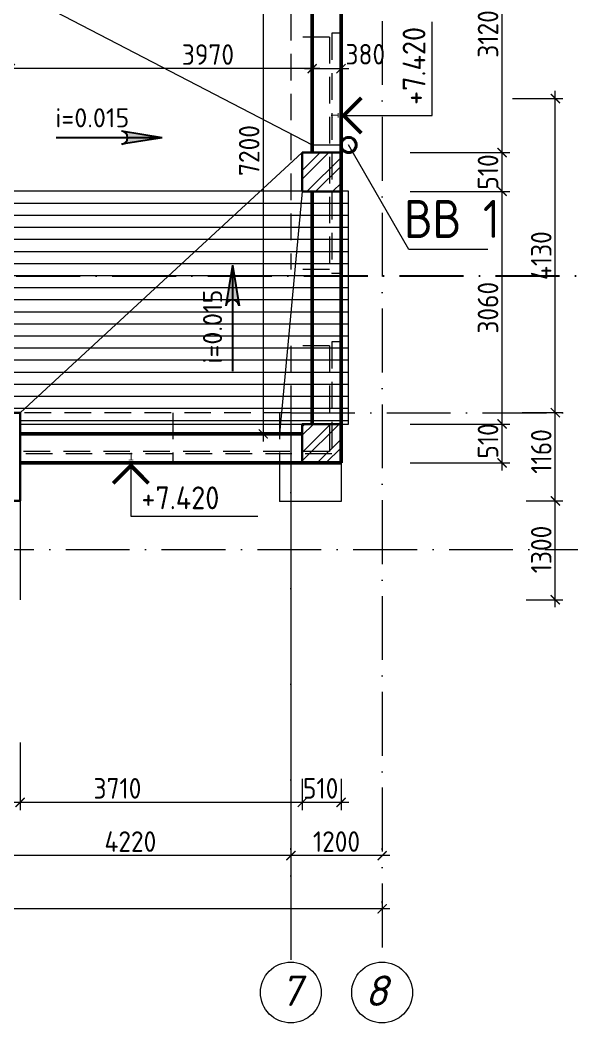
# Model space of a CAD drawing. Header units: millimetres. Extents: x 854812 to 1164625, y 589925 to 823301.
# Drawn here: x 972853 to 980109, y 646443 to 659632 of the extents above; entities that cross this region are included whole.
import ezdxf
from ezdxf.enums import TextEntityAlignment as Align

# ---------------------------------------------------------------- set-up
doc = ezdxf.new("R2010")
doc.units = ezdxf.units.MM
for name, pattern in [('ACAD_ISO10W100', [18, 12, -3, 0, -3]), ('JIS_08_15', [17.25, 15, -0.75, 0.75, -0.75]), ('НЕВИДИМАЯX2', [0.75, 0.5, -0.25])]:
    doc.linetypes.add(name, pattern=pattern)
doc.layers.get('Defpoints').update_dxf_attribs({"color": 40})
for name, color, linetype, lineweight in [('Text', 7, 'Continuous', 15), ('АР_Текст_отметки высот', 95, 'Continuous', 9), ('АР_Штрих_материалы', 27, 'Continuous', 9), ('окна', 132, 'Continuous', 18), ('оси', 50, 'JIS_08_15', 9), ('размеры', 215, 'Continuous', 13), ('стены', 172, 'Continuous', 30), ('текст', 7, 'Continuous', 13), ('УКАЗАТЕЛЬ', 6, 'Continuous', 13), ('ФАСАД', 7, 'Continuous', 13)]:
    doc.layers.add(name, color=color, linetype=linetype, lineweight=lineweight)
doc.styles.add('arial', font='isocpeur.ttf')
doc.styles.add('GOST 2.304', font='isocpeur.ttf', dxfattribs={"width": 0.9})
doc.styles.add('Isocpeur', font='isocpeui.ttf')
doc.styles.get("Standard").update_dxf_attribs({"font": 'arial.ttf'})
doc.dimstyles.new('1', dxfattribs={"dimscale": 100, "dimtxt": 2.7, "dimasz": 1.2, "dimexe": 1, "dimexo": 1, "dimgap": 0.5, "dimtad": 1, "dimdec": 0, "dimzin": 0, "dimdsep": 46, "dimtxsty": 'GOST 2.304', "dimblk": 'ARCHTICK', "dimcen": 0.09, "dimdle": 1, "dimclrd": 256, "dimclre": 256, "dimclrt": 7, "dimadec": 0, "dimazin": 0, "dimtfac": 1, "dimtdec": 0, "dimtmove": 1, "dimatfit": 3, "dimldrblk": 'ARCHTICK', "dimfxl": 100, "dimtolj": 1, "dimtzin": 0, "dimlwd": 5, "dimlwe": 5, "dimarcsym": 1})

# ---------------------------------------------------------------- blocks, each defined once
blk = doc.blocks.new('_ArchTick')
at = {"color": 0, "linetype": 'ByBlock', "const_width": 0.15}
blk.add_lwpolyline([(-0.5, -0.5), (0.5, 0.5)], dxfattribs=at)
blk = doc.blocks.new('*D232')
at = {"layer": 'Defpoints', "color": 0, "ltscale": 0.1}
for p in [(972723, 658993), (976693, 658792), (972723, 658765)]:
    blk.add_point(p, dxfattribs=at)
at = {"layer": 'размеры', "lineweight": 5, "ltscale": 0.1}
for p, q in [((972723, 658865), (972723, 659093)), ((976693, 658892), (976693, 659093)), ((976793, 658993), (972623, 658993))]:
    blk.add_line(p, q, dxfattribs=at)
at = {"layer": 'размеры', "lineweight": 5, "ltscale": 0.1, "xscale": 120, "yscale": 120, "zscale": 120, "rotation": 180}
blk.add_blockref('_ArchTick', (972723, 658993), dxfattribs=at)
at = {"layer": 'размеры', "lineweight": 5, "ltscale": 0.1, "xscale": 120, "yscale": 120, "zscale": 120}
blk.add_blockref('_ArchTick', (976693, 658993), dxfattribs=at)
at = {"layer": 'размеры', "color": 7, "ltscale": 0.1, "insert": (975323, 659178), "char_height": 270, "attachment_point": 5, "style": 'GOST 2.304'}
blk.add_mtext('\\A1;3970', dxfattribs=at)
blk = doc.blocks.new('*D233')
at = {"layer": 'Defpoints', "color": 0, "ltscale": 0.1}
for p in [(972853, 649687), (976563, 649654), (972853, 649343)]:
    blk.add_point(p, dxfattribs=at)
at = {"layer": 'размеры', "lineweight": 5, "ltscale": 0.1}
for p, q in [((972853, 649587), (972853, 649243)), ((976563, 649554), (976563, 649243)), ((976663, 649343), (972753, 649343))]:
    blk.add_line(p, q, dxfattribs=at)
at = {"layer": 'размеры', "lineweight": 5, "ltscale": 0.1, "xscale": 120, "yscale": 120, "zscale": 120, "rotation": 180}
blk.add_blockref('_ArchTick', (972853, 649343), dxfattribs=at)
at = {"layer": 'размеры', "lineweight": 5, "ltscale": 0.1, "xscale": 120, "yscale": 120, "zscale": 120}
blk.add_blockref('_ArchTick', (976563, 649343), dxfattribs=at)
at = {"layer": 'размеры', "color": 7, "ltscale": 0.1, "insert": (974133, 649528), "char_height": 270, "attachment_point": 5, "style": 'GOST 2.304'}
blk.add_mtext('\\A1;3710', dxfattribs=at)
blk = doc.blocks.new('*D256')
at = {"layer": 'Defpoints', "color": 0}
for p in [(976413, 648643), (976413, 648620), (977613, 648620)]:
    blk.add_point(p, dxfattribs=at)
at = {"layer": 'размеры', "lineweight": 5}
for p, q in [((977713, 648643), (976313, 648643)), ((976413, 648720), (976413, 648743)), ((977613, 648720), (977613, 648743))]:
    blk.add_line(p, q, dxfattribs=at)
at = {"layer": 'размеры', "lineweight": 5, "xscale": 120, "yscale": 120, "zscale": 120, "rotation": 180}
blk.add_blockref('_ArchTick', (976413, 648643), dxfattribs=at)
at = {"layer": 'размеры', "lineweight": 5, "xscale": 120, "yscale": 120, "zscale": 120}
blk.add_blockref('_ArchTick', (977613, 648643), dxfattribs=at)
at = {"layer": 'размеры', "color": 7, "insert": (977013, 648828), "char_height": 270, "attachment_point": 5, "style": 'GOST 2.304'}
blk.add_mtext('\\A1;1200', dxfattribs=at)
blk = doc.blocks.new('*D257')
at = {"layer": 'Defpoints', "color": 0}
for p in [(960442, 647943), (960442, 647920), (977613, 647920)]:
    blk.add_point(p, dxfattribs=at)
at = {"layer": 'размеры', "lineweight": 5}
for p, q in [((960442, 648020), (960442, 648043)), ((977613, 648020), (977613, 648043)), ((977713, 647943), (960342, 647943))]:
    blk.add_line(p, q, dxfattribs=at)
at = {"layer": 'размеры', "lineweight": 5, "xscale": 120, "yscale": 120, "zscale": 120, "rotation": 180}
blk.add_blockref('_ArchTick', (960442, 647943), dxfattribs=at)
at = {"layer": 'размеры', "lineweight": 5, "xscale": 120, "yscale": 120, "zscale": 120}
blk.add_blockref('_ArchTick', (977613, 647943), dxfattribs=at)
at = {"layer": 'размеры', "color": 7, "insert": (968858, 648128), "char_height": 270, "attachment_point": 5, "style": 'GOST 2.304'}
blk.add_mtext('\\A1;17170', dxfattribs=at)
blk = doc.blocks.new('*D235')
at = {"layer": 'Defpoints', "color": 0}
for p in [(972193, 648643), (972193, 648620), (976413, 648620)]:
    blk.add_point(p, dxfattribs=at)
at = {"layer": 'размеры', "lineweight": 5}
for p, q in [((976513, 648643), (972093, 648643)), ((972193, 648720), (972193, 648743)), ((976413, 648720), (976413, 648743))]:
    blk.add_line(p, q, dxfattribs=at)
at = {"layer": 'размеры', "lineweight": 5, "xscale": 120, "yscale": 120, "zscale": 120, "rotation": 180}
blk.add_blockref('_ArchTick', (972193, 648643), dxfattribs=at)
at = {"layer": 'размеры', "lineweight": 5, "xscale": 120, "yscale": 120, "zscale": 120}
blk.add_blockref('_ArchTick', (976413, 648643), dxfattribs=at)
at = {"layer": 'размеры', "color": 7, "insert": (974303, 648828), "char_height": 270, "attachment_point": 5, "style": 'GOST 2.304'}
blk.add_mtext('\\A1;4220', dxfattribs=at)
blk = doc.blocks.new('*D262')
at = {"layer": 'Defpoints', "color": 0, "ltscale": 0.1}
for p in [(976693, 659093), (977073, 659082), (977073, 658993)]:
    blk.add_point(p, dxfattribs=at)
at = {"layer": 'размеры', "lineweight": 5, "ltscale": 0.1}
for p, q in [((976593, 658993), (977173, 658993)), ((976693, 658993), (976693, 658893)), ((977073, 658982), (977073, 658893))]:
    blk.add_line(p, q, dxfattribs=at)
at = {"layer": 'размеры', "lineweight": 5, "ltscale": 0.1, "xscale": 120, "yscale": 120, "zscale": 120, "rotation": 180}
blk.add_blockref('_ArchTick', (976693, 658993), dxfattribs=at)
at = {"layer": 'размеры', "lineweight": 5, "ltscale": 0.1, "xscale": 120, "yscale": 120, "zscale": 120}
blk.add_blockref('_ArchTick', (977073, 658993), dxfattribs=at)
at = {"layer": 'размеры', "color": 7, "ltscale": 0.1, "insert": (977392, 659182), "char_height": 270, "attachment_point": 5, "style": 'GOST 2.304'}
blk.add_mtext('\\A1;380', dxfattribs=at)
blk = doc.blocks.new('*D272')
at = {"layer": 'Defpoints', "color": 0, "ltscale": 0.1}
for p in [(979408, 653308), (979890, 653308), (979408, 652009)]:
    blk.add_point(p, dxfattribs=at)
at = {"layer": 'размеры', "lineweight": 5, "ltscale": 0.1}
for p, q in [((979890, 651909), (979890, 653408)), ((979508, 653308), (979990, 653308)), ((979508, 652009), (979990, 652009))]:
    blk.add_line(p, q, dxfattribs=at)
at = {"layer": 'размеры', "lineweight": 5, "ltscale": 0.1, "xscale": 120, "yscale": 120, "zscale": 120}
for p, rotation in [((979890, 653308), 90), ((979890, 652009), 270)]:
    blk.add_blockref('_ArchTick', p, dxfattribs=dict(at, rotation=rotation))
at = {"layer": 'размеры', "color": 7, "ltscale": 0.1, "insert": (979705, 652669), "char_height": 270, "attachment_point": 5, "rotation": 90, "style": 'GOST 2.304'}
blk.add_mtext('\\A1;1300', dxfattribs=at)
blk = doc.blocks.new('*D273')
at = {"layer": 'Defpoints', "color": 0, "ltscale": 0.1}
for p in [(971553, 650232), (972853, 650232), (971553, 649343)]:
    blk.add_point(p, dxfattribs=at)
at = {"layer": 'размеры', "lineweight": 5, "ltscale": 0.1}
for p, q in [((971553, 650132), (971553, 649243)), ((972853, 650132), (972853, 649243)), ((972953, 649343), (971453, 649343))]:
    blk.add_line(p, q, dxfattribs=at)
at = {"layer": 'размеры', "lineweight": 5, "ltscale": 0.1, "xscale": 120, "yscale": 120, "zscale": 120, "rotation": 180}
blk.add_blockref('_ArchTick', (971553, 649343), dxfattribs=at)
at = {"layer": 'размеры', "lineweight": 5, "ltscale": 0.1, "xscale": 120, "yscale": 120, "zscale": 120}
blk.add_blockref('_ArchTick', (972853, 649343), dxfattribs=at)
at = {"layer": 'размеры', "color": 7, "ltscale": 0.1, "insert": (972193, 649528), "char_height": 270, "attachment_point": 5, "style": 'GOST 2.304'}
blk.add_mtext('\\A1;1300', dxfattribs=at)
blk = doc.blocks.new('*D275')
at = {"layer": 'Defpoints', "color": 0, "ltscale": 0.1}
for p in [(976563, 649754), (977073, 649754), (976563, 649343)]:
    blk.add_point(p, dxfattribs=at)
at = {"layer": 'размеры', "lineweight": 5, "ltscale": 0.1}
for p, q in [((976563, 649654), (976563, 649243)), ((977073, 649654), (977073, 649243)), ((977173, 649343), (976463, 649343))]:
    blk.add_line(p, q, dxfattribs=at)
at = {"layer": 'размеры', "lineweight": 5, "ltscale": 0.1, "xscale": 120, "yscale": 120, "zscale": 120, "rotation": 180}
blk.add_blockref('_ArchTick', (976563, 649343), dxfattribs=at)
at = {"layer": 'размеры', "lineweight": 5, "ltscale": 0.1, "xscale": 120, "yscale": 120, "zscale": 120}
blk.add_blockref('_ArchTick', (977073, 649343), dxfattribs=at)
at = {"layer": 'размеры', "color": 7, "ltscale": 0.1, "insert": (976805, 649528), "char_height": 270, "attachment_point": 5, "style": 'GOST 2.304'}
blk.add_mtext('\\A1;510', dxfattribs=at)
blk = doc.blocks.new('*D276')
at = {"layer": 'Defpoints', "color": 0, "ltscale": 0.1}
for p in [(979588, 654469), (979890, 654469), (979588, 653308)]:
    blk.add_point(p, dxfattribs=at)
at = {"layer": 'размеры', "lineweight": 5, "ltscale": 0.1}
for p, q in [((979890, 653208), (979890, 654569)), ((979688, 654469), (979990, 654469)), ((979688, 653308), (979990, 653308))]:
    blk.add_line(p, q, dxfattribs=at)
at = {"layer": 'размеры', "lineweight": 5, "ltscale": 0.1, "xscale": 120, "yscale": 120, "zscale": 120}
for p, rotation in [((979890, 654469), 90), ((979890, 653308), 270)]:
    blk.add_blockref('_ArchTick', p, dxfattribs=dict(at, rotation=rotation))
at = {"layer": 'размеры', "color": 7, "ltscale": 0.1, "insert": (979705, 653959), "char_height": 270, "attachment_point": 5, "rotation": 90, "style": 'GOST 2.304'}
blk.add_mtext('\\A1;1160', dxfattribs=at)
blk = doc.blocks.new('*D277')
at = {"layer": 'Defpoints', "color": 0, "ltscale": 0.1}
for p in [(979225, 658599), (979890, 658599), (979355, 654469)]:
    blk.add_point(p, dxfattribs=at)
at = {"layer": 'размеры', "lineweight": 5, "ltscale": 0.1}
for p, q in [((979890, 654369), (979890, 658699)), ((979325, 658599), (979990, 658599)), ((979455, 654469), (979990, 654469))]:
    blk.add_line(p, q, dxfattribs=at)
at = {"layer": 'размеры', "lineweight": 5, "ltscale": 0.1, "xscale": 120, "yscale": 120, "zscale": 120}
for p, rotation in [((979890, 658599), 90), ((979890, 654469), 270)]:
    blk.add_blockref('_ArchTick', p, dxfattribs=dict(at, rotation=rotation))
at = {"layer": 'размеры', "color": 7, "ltscale": 0.1, "insert": (979705, 656534), "char_height": 270, "attachment_point": 5, "rotation": 90, "style": 'GOST 2.304'}
blk.add_mtext('\\A1;4130', dxfattribs=at)
blk = doc.blocks.new('*D278')
at = {"layer": 'Defpoints', "color": 0, "ltscale": 0.1}
for p in [(977881, 654319), (979190, 654319), (977881, 653809)]:
    blk.add_point(p, dxfattribs=at)
at = {"layer": 'размеры', "lineweight": 5, "ltscale": 0.1}
for p, q in [((977981, 654319), (979290, 654319)), ((979190, 653709), (979190, 654419)), ((977981, 653809), (979290, 653809))]:
    blk.add_line(p, q, dxfattribs=at)
at = {"layer": 'размеры', "lineweight": 5, "ltscale": 0.1, "xscale": 120, "yscale": 120, "zscale": 120}
for p, rotation in [((979190, 654319), 90), ((979190, 653809), 270)]:
    blk.add_blockref('_ArchTick', p, dxfattribs=dict(at, rotation=rotation))
at = {"layer": 'размеры', "color": 7, "ltscale": 0.1, "insert": (979005, 654097), "char_height": 270, "attachment_point": 5, "rotation": 90, "style": 'GOST 2.304'}
blk.add_mtext('\\A1;510', dxfattribs=at)
blk = doc.blocks.new('*D279')
at = {"layer": 'Defpoints', "color": 0, "ltscale": 0.1}
for p in [(977881, 657379), (979190, 657379), (977881, 654319)]:
    blk.add_point(p, dxfattribs=at)
at = {"layer": 'размеры', "lineweight": 5, "ltscale": 0.1}
for p, q in [((979190, 654219), (979190, 657479)), ((977981, 657379), (979290, 657379)), ((977981, 654319), (979290, 654319))]:
    blk.add_line(p, q, dxfattribs=at)
at = {"layer": 'размеры', "lineweight": 5, "ltscale": 0.1, "xscale": 120, "yscale": 120, "zscale": 120}
for p, rotation in [((979190, 657379), 90), ((979190, 654319), 270)]:
    blk.add_blockref('_ArchTick', p, dxfattribs=dict(at, rotation=rotation))
at = {"layer": 'размеры', "color": 7, "ltscale": 0.1, "insert": (979005, 655849), "char_height": 270, "attachment_point": 5, "rotation": 90, "style": 'GOST 2.304'}
blk.add_mtext('\\A1;3060', dxfattribs=at)
blk = doc.blocks.new('*D280')
at = {"layer": 'Defpoints', "color": 0, "ltscale": 0.1}
for p in [(977881, 657889), (979190, 657889), (977881, 657379)]:
    blk.add_point(p, dxfattribs=at)
at = {"layer": 'размеры', "lineweight": 5, "ltscale": 0.1}
for p, q in [((979190, 657279), (979190, 657989)), ((977981, 657889), (979290, 657889)), ((977981, 657379), (979290, 657379))]:
    blk.add_line(p, q, dxfattribs=at)
at = {"layer": 'размеры', "lineweight": 5, "ltscale": 0.1, "xscale": 120, "yscale": 120, "zscale": 120}
for p, rotation in [((979190, 657889), 90), ((979190, 657379), 270)]:
    blk.add_blockref('_ArchTick', p, dxfattribs=dict(at, rotation=rotation))
at = {"layer": 'размеры', "color": 7, "ltscale": 0.1, "insert": (979005, 657634), "char_height": 270, "attachment_point": 5, "rotation": 90, "style": 'GOST 2.304'}
blk.add_mtext('\\A1;510', dxfattribs=at)
blk = doc.blocks.new('*D281')
at = {"layer": 'Defpoints', "color": 0, "ltscale": 0.1}
for p in [(977881, 661009), (979190, 661009), (977881, 657889)]:
    blk.add_point(p, dxfattribs=at)
at = {"layer": 'размеры', "lineweight": 5, "ltscale": 0.1}
for p, q in [((979190, 657789), (979190, 661109)), ((977981, 661009), (979290, 661009)), ((977981, 657889), (979290, 657889))]:
    blk.add_line(p, q, dxfattribs=at)
at = {"layer": 'размеры', "lineweight": 5, "ltscale": 0.1, "xscale": 120, "yscale": 120, "zscale": 120}
for p, rotation in [((979190, 661009), 90), ((979190, 657889), 270)]:
    blk.add_blockref('_ArchTick', p, dxfattribs=dict(at, rotation=rotation))
at = {"layer": 'размеры', "color": 7, "ltscale": 0.1, "insert": (979005, 659449), "char_height": 270, "attachment_point": 5, "rotation": 90, "style": 'GOST 2.304'}
blk.add_mtext('\\A1;3120', dxfattribs=at)
blk = doc.blocks.new('*D299')
at = {"layer": 'Defpoints', "color": 0, "ltscale": 0.1}
for p in [(976693, 661389), (976050, 654189), (976235, 654189)]:
    blk.add_point(p, dxfattribs=at)
at = {"layer": 'размеры', "lineweight": 5, "ltscale": 0.1}
for p, q in [((976050, 661489), (976050, 654089)), ((976593, 661389), (975950, 661389)), ((976135, 654189), (975950, 654189))]:
    blk.add_line(p, q, dxfattribs=at)
at = {"layer": 'размеры', "lineweight": 5, "ltscale": 0.1, "xscale": 120, "yscale": 120, "zscale": 120}
for p, rotation in [((976050, 661389), 90), ((976050, 654189), 270)]:
    blk.add_blockref('_ArchTick', p, dxfattribs=dict(at, rotation=rotation))
at = {"layer": 'размеры', "color": 7, "ltscale": 0.1, "insert": (975865, 657916), "char_height": 270, "attachment_point": 5, "rotation": 90, "style": 'GOST 2.304'}
blk.add_mtext('\\A1;7200', dxfattribs=at)
blk = doc.blocks.new('СТОК')
h = blk.add_hatch(color=7)
edge = h.paths.add_edge_path()
edge.add_arc((-0.2316, 0), 0.0369, 276.3203, 443.6797)
edge.add_line((-0.2276, 0.0367), (0, 0))
edge.add_line((0, 0), (-0.2276, -0.0367))
at = {"color": 7}
for q in [(-0.5935, 0), (-0.2276, 0.0367), (-0.2276, -0.0367)]:
    blk.add_line((0, 0), q, dxfattribs=at)
blk.add_arc((-0.2316, 0), 0.0369, 276.3203, 83.6797, dxfattribs=at)
blk = doc.blocks.new('*U709')
at = {"color": 7, "linetype": 'Continuous', "lineweight": 15}
for p, q in [((-12, 0), (-10, 0)), ((-10, 0), (-10, -12)), ((-10, 0), (0, 0)), ((-10, -12), (-22.3, -12))]:
    blk.add_line(p, q, dxfattribs=at)
at = {"color": 7, "linetype": 'Continuous', "lineweight": 15, "const_width": 0.5}
blk.add_lwpolyline([(-7.67, -2.68), (-10, -0.35), (-12.32, -2.68)], dxfattribs=at)
at = {"color": 7, "linetype": 'Continuous', "lineweight": 15, "style": 'GOST 2.304', "width": 0.9, "flags": 8}
blk.add_attdef('+OTM', text='', height=3, rotation=360, dxfattribs=at).set_placement((-20.16, -12), align=Align.BOTTOM_LEFT)
at = {"layer": 'Defpoints', "color": 5, "linetype": 'Continuous', "flags": 8}
blk.add_attdef('M', text='', height=1, rotation=360, dxfattribs=at).set_placement((-9.9, 1.33), align=Align.TOP_CENTER)
blk = doc.blocks.new('*U446')
at = {"color": 7, "linetype": 'Continuous', "lineweight": 15}
for p, q in [((-12, 0), (-10, 0)), ((-10, 0), (-10, -7)), ((-10, 0), (0, 0)), ((-10, -7), (-26.68, -7))]:
    blk.add_line(p, q, dxfattribs=at)
at = {"color": 7, "linetype": 'Continuous', "lineweight": 15, "const_width": 0.5}
blk.add_lwpolyline([(-7.67, -2.68), (-10, -0.35), (-12.32, -2.68)], dxfattribs=at)
at = {"color": 7, "linetype": 'Continuous', "lineweight": 15, "style": 'GOST 2.304', "width": 0.9, "flags": 8}
blk.add_attdef('+OTM', text='', height=3, rotation=360, dxfattribs=at).set_placement((-20.16, -7), align=Align.BOTTOM_LEFT)
at = {"layer": 'Defpoints', "color": 5, "linetype": 'Continuous', "flags": 8}
blk.add_attdef('M', text='', height=1, rotation=360, dxfattribs=at).set_placement((-9.9, 1.33), align=Align.TOP_CENTER)

msp = doc.modelspace()

# ---------------------------------------------------------------- hatches: boundary and pattern name
at = {"layer": 'АР_Штрих_материалы', "ltscale": 100}
h = msp.add_hatch(dxfattribs=at)
h.set_pattern_fill('ANSI32', color=256, scale=25, style=0)
h.paths.add_polyline_path([(976922.5, 657889), (976562.5, 657889), (976562.5, 657380), (976922.5, 657380)])
h.paths.add_polyline_path([(976952.5, 657889), (976922.5, 657889), (976922.5, 657380), (976952.5, 657380)])
h.paths.add_polyline_path([(977072.5, 657889), (976952.5, 657889), (976952.5, 657380), (977072.5, 657380)])
h.paths.add_polyline_path([(976922.5, 654318.5), (976562.5, 654318.5), (976562.5, 653958.5), (976922.5, 653958.5)], flags=16)
h.paths.add_polyline_path([(976952.5, 654318.5), (976922.5, 654318.5), (976922.5, 653958.5), (976562.5, 653958.5), (976562.5, 653928.5), (976952.5, 653928.5)], flags=17)
h.paths.add_polyline_path([(977072.5, 654318.5), (976952.5, 654318.5), (976952.5, 653928.5), (976562.5, 653928.5), (976562.5, 653808.5), (977072.5, 653808.5)])
at = {"layer": 'размеры', "ltscale": 0.1}
h = msp.add_hatch(dxfattribs=at)
h.set_pattern_fill('LINE', color=256, scale=50, style=0)
h.set_pattern_definition([(180, (1939354.59, 0), (0, 158.75), [])])
h.paths.add_polyline_path([(977172.5, 654318.5), (977172.5, 657380), (972722.5, 657380), (972722.5, 654468.5), (972852.5, 654468.5), (972852.5, 654318.5)])

# ---------------------------------------------------------------- linework, layer by layer
at = {"layer": 'Defpoints', "linetype": 'ACAD_ISO10W100', "ltscale": 70}
msp.add_line((969022.5, 656268.5), (983689.6, 656268.5), dxfattribs=at)
at = {"layer": 'окна', "ltscale": 0.1}
msp.add_line((972852.5, 653308.5), (972852.5, 652008.5), dxfattribs=at)
at = {"layer": 'оси', "color": 7, "linetype": 'ACAD_ISO10W100', "ltscale": 70}
for p, q in [((977612.5, 660878.1), (977612.5, 647243)), ((976412.5, 654468.5), (982689.6, 654468.5)), ((976412.5, 654468.5), (976412.5, 647242.9)), ((972192.5, 652668.5), (982689.6, 652668.5))]:
    msp.add_line(p, q, dxfattribs=at)
at = {"layer": 'размеры', "ltscale": 0.1}
msp.add_line((976412.5, 653808.5), (976412.5, 647272.1), dxfattribs=at)
msp.add_lwpolyline([(972852.5, 654318.5), (977172.5, 654318.5), (977172.5, 657380), (972722.5, 657380), (972722.5, 654468.5)], dxfattribs=at)
at = {"layer": 'стены', "lineweight": 20, "ltscale": 0.1}
for p, q in [((970152.5, 661388.5), (976692.5, 657989)), ((976692.5, 657989), (977072.5, 657989)), ((972852.5, 654468.5), (976562.5, 657889)), ((976562.5, 657379), (976262.5, 654188.5))]:
    msp.add_line(p, q, dxfattribs=at)
at = {"layer": 'стены', "color": 44, "lineweight": 50, "ltscale": 0.1, "true_color": 0xab6317}
for p, q in [((976692.5, 661388.5), (976692.5, 657890)), ((977072.5, 661008.5), (977072.5, 653808.5)), ((976692.5, 657380), (976692.5, 654318.5)), ((976562.5, 654188.5), (972852.5, 654188.5)), ((977072.5, 653808.5), (972852.5, 653808.5))]:
    msp.add_line(p, q, dxfattribs=at)
at = {"layer": 'стены', "ltscale": 0.1}
for p, q in [((972852.5, 654468.5), (972722.5, 654468.5)), ((972852.5, 654468.5), (972852.5, 653308.5)), ((972192.5, 653308.5), (972852.5, 653308.5))]:
    msp.add_line(p, q, dxfattribs=at)
for points in [[(977072.5, 657379), (976562.5, 657379), (976562.5, 657889), (977072.5, 657889)], [(977072.5, 654318.5), (976562.5, 654318.5), (976562.5, 653808.5), (977072.5, 653808.5)]]:
    msp.add_lwpolyline(points, close=True, dxfattribs=at)
at = {"layer": 'стены', "color": 44, "lineweight": 40, "ltscale": 0.1, "true_color": 0xab6317}
msp.add_circle((977172.5, 657989), 100, dxfattribs=at)
at = {"layer": 'текст', "color": 7}
for centre in [(976412.5, 646843), (977612.5, 646843)]:
    msp.add_circle(centre, 400, dxfattribs=at)
at = {"layer": 'УКАЗАТЕЛЬ', "ltscale": 0.1}
for p, q in [((976262.5, 653808.5), (976262.5, 653298.5)), ((977072.5, 653808.5), (977072.5, 653298.8)), ((977072.5, 653298.5), (976262.5, 653298.5))]:
    msp.add_line(p, q, dxfattribs=at)
msp.add_lwpolyline([(979003.1, 656613.5), (977964.5, 656613.5), (977172.5, 657989)], dxfattribs=at)
at = {"layer": 'ФАСАД', "color": 204, "linetype": 'НЕВИДИМАЯX2', "ltscale": 700}
for p, q in [((976412.5, 661288.5), (976412.5, 656349.3)), ((976952.5, 659458.8), (976952.5, 656299.3)), ((977072.5, 659458.8), (976952.5, 659458.8)), ((976922.5, 659408.8), (976412.5, 659408.8)), ((976922.5, 659408.8), (976922.5, 656349.3)), ((976922.5, 656349.3), (976412.5, 656349.3)), ((977072.5, 656299.3), (976952.5, 656299.3)), ((976952.5, 655399.3), (976952.5, 653928.5)), ((977072.5, 655399.3), (976952.5, 655399.3)), ((976412.5, 655349.3), (976412.5, 654468.5)), ((976922.5, 655349.3), (976412.5, 655349.3)), ((976922.5, 655349.3), (976922.5, 653958.5)), ((976412.5, 654468.5), (972572.5, 654468.5)), ((974862.5, 654468.5), (974862.5, 653808.5)), ((976262.5, 654468.5), (976262.5, 653808.5)), ((976922.5, 653958.5), (972852.5, 653958.5)), ((976952.5, 653928.5), (972852.5, 653928.5))]:
    msp.add_line(p, q, dxfattribs=at)

# ---------------------------------------------------------------- block references
at = {"xscale": 2348.816300061528, "yscale": 2348.816300061528, "zscale": 2348.816300061528}
msp.add_blockref('СТОК', (974723, 658084.5), dxfattribs=at)
at = {"xscale": 2348.816300061528, "yscale": 2348.816300061528, "zscale": 2348.816300061528, "rotation": 90}
msp.add_blockref('СТОК', (975645.4, 656410.3), dxfattribs=at)
at = {"layer": 'АР_Текст_отметки высот', "color": 7}
ref = msp.add_blockref('*U709', (977072.5, 657377.9), dxfattribs=dict(at, xscale=-100, yscale=100, zscale=100, rotation=90))
ref.add_attrib('+OTM', '+7.420', dxfattribs={"layer": '0', "color": 7, "linetype": 'Continuous', "lineweight": 15, "height": 300, "rotation": 90, "style": 'GOST 2.304', "width": 0.9, "flags": 8}).set_placement((978272.5, 658516.1), align=Align.BOTTOM_LEFT)
ref.add_attrib('M', '1', dxfattribs={"layer": 'Defpoints', "color": 5, "linetype": 'Continuous', "height": 100, "rotation": 90, "flags": 8}).set_placement((976939.6, 658377.9), align=Align.TOP_CENTER)
ref = msp.add_blockref('*U446', (973309.6, 653808.5), dxfattribs=dict(at, xscale=-100, yscale=100, zscale=100))
ref.add_attrib('+OTM', '+7.420', dxfattribs={"layer": '0', "color": 7, "linetype": 'Continuous', "lineweight": 15, "height": 300, "style": 'GOST 2.304', "width": 0.9, "flags": 8}).set_placement((974447.8, 653108.5), align=Align.BOTTOM_LEFT)
ref.add_attrib('M', '1', dxfattribs={"layer": 'Defpoints', "color": 5, "linetype": 'Continuous', "height": 100, "flags": 8}).set_placement((974309.6, 653941.5), align=Align.TOP_CENTER)

# ---------------------------------------------------------------- texts
at = {"layer": 'Text', "color": 5, "insert": (978530.3, 657016.4), "char_height": 500, "width": 1961.553, "attachment_point": 5, "style": 'GOST 2.304'}
msp.add_mtext('ВВ 1', dxfattribs=at)
at = {"layer": 'размеры', "insert": (973753.5, 658346.4), "char_height": 250, "width": 3657.795, "attachment_point": 5, "style": 'arial'}
msp.add_mtext('{\\fArial|b0|i0|c0|p34; }i=0.015', dxfattribs=at)
at = {"layer": 'размеры', "insert": (975383.4, 655551.1), "char_height": 250, "width": 3657.795, "attachment_point": 5, "rotation": 90, "style": 'arial'}
msp.add_mtext('{\\fArial|b0|i0|c0|p34; }i=0.015', dxfattribs=at)
at = {"layer": 'текст', "color": 7, "style": 'Isocpeur'}
for s, p in [('7', (976411.4, 646666.6)), ('8', (977537.4, 646666.6))]:
    msp.add_text(s, height=400, dxfattribs=at).set_placement(p, align=Align.CENTER)

# ---------------------------------------------------------------- dimensions: what is measured, and where the dimension line sits
at = {"layer": 'размеры', "ltscale": 0.1}
for base, p1, p2, angle, picture, middle in [((976050.4, 654188.5), (976692.5, 661388.5), (976234.5, 654188.5), 90, '*D299', (976050.4, 657915.9)), ((972722.5, 658992.8), (976692.5, 658792.4), (972722.5, 658764.6), 180, '*D232', (975322.8, 658992.8)), ((979889.6, 654468.5), (979587.9, 653308.5), (979587.9, 654468.5), 90, '*D276', (979889.6, 653958.5)), ((979189.6, 654318.5), (977881.5, 653808.5), (977881.5, 654318.5), 90, '*D278', (979189.6, 654097.5)), ((979889.6, 653308.5), (979408.5, 652008.5), (979408.5, 653308.5), 90, '*D272', (979889.6, 652668.5)), ((971552.5, 649342.9), (972852.5, 650232), (971552.5, 650232), 180, '*D273', (972192.5, 649342.9)), ((972852.5, 649342.9), (976562.5, 649653.7), (972852.5, 649687.5), 180, '*D233', (974132.5, 649342.9)), ((976562.5, 649342.9), (977072.5, 649753.7), (976562.5, 649753.7), 180, '*D275', (976805.4, 649342.9))]:
    dim = msp.add_linear_dim(base=base, p1=p1, p2=p2, angle=angle, dimstyle='1', dxfattribs=at)
    dim.commit()
    dim.dimension.update_dxf_attribs({"geometry": picture, "text_midpoint": middle, "dimtype": 160})
for base, p1, p2, picture, middle in [((979189.5996, 661008.5458), (977881.4674, 657889.0246), (977881.4674, 661008.5458), '*D281', (979004.5996, 659448.7852)), ((979189.5996, 657379.0246), (977881.4674, 654318.5458), (977881.4674, 657379.0246), '*D279', (979004.5996, 655848.7852))]:
    dim = msp.add_linear_dim(base=base, p1=p1, p2=p2, angle=90, dimstyle='1', override={"dimtmove": 1}, dxfattribs=at)
    dim.commit()
    dim.dimension.update_dxf_attribs({"geometry": picture, "text_midpoint": middle})
for base, p1, p2, angle, override, picture, middle in [((977072.5, 658992.8), (976692.5, 659092.8), (977072.5, 659081.8), 180, {"dimtmove": 2}, '*D262', (977391.9, 659181.8)), ((979189.6, 657889), (977881.5, 657379), (977881.5, 657889), 90, {"dimtmove": 1}, '*D280', (979189.6, 657634))]:
    dim = msp.add_linear_dim(base=base, p1=p1, p2=p2, angle=angle, dimstyle='1', override=override, dxfattribs=at)
    dim.commit()
    dim.dimension.update_dxf_attribs({"geometry": picture, "text_midpoint": middle, "dimtype": 160})
dim = msp.add_linear_dim(base=(979889.6, 658598.5), p1=(979355.2, 654468.5), p2=(979225.2, 658598.5), angle=90, dimstyle='1', dxfattribs=at)
dim.commit()
dim.dimension.update_dxf_attribs({"geometry": '*D277', "text_midpoint": (979704.6, 656533.5)})
at = {"layer": 'размеры'}
for base, p1, p2, picture, middle in [((972192.5, 648642.9), (976412.5, 648619.7), (972192.5, 648619.7), '*D235', (974302.5, 648827.9)), ((976412.5, 648642.9), (977612.5, 648619.7), (976412.5, 648619.7), '*D256', (977012.5, 648827.9))]:
    dim = msp.add_linear_dim(base=base, p1=p1, p2=p2, angle=180, dimstyle='1', dxfattribs=at)
    dim.commit()
    dim.dimension.update_dxf_attribs({"geometry": picture, "text_midpoint": middle})
dim = msp.add_linear_dim(base=(960442.5, 647942.9), p1=(977612.5, 647919.7), p2=(960442.5, 647919.7), angle=180, dimstyle='1', dxfattribs=at)
dim.commit()
dim.dimension.update_dxf_attribs({"geometry": '*D257', "text_midpoint": (968858.3, 647942.9), "dimtype": 160})

doc.saveas('drawing.dxf')
